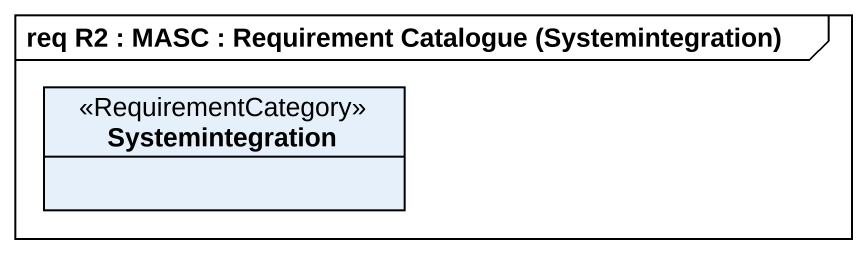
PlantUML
@startuml
mainframe req R2 : MASC : Requirement Catalogue (Systemintegration)
hide circle
hide empty members
class Systemintegration <<RequirementCategory>>
@enduml
